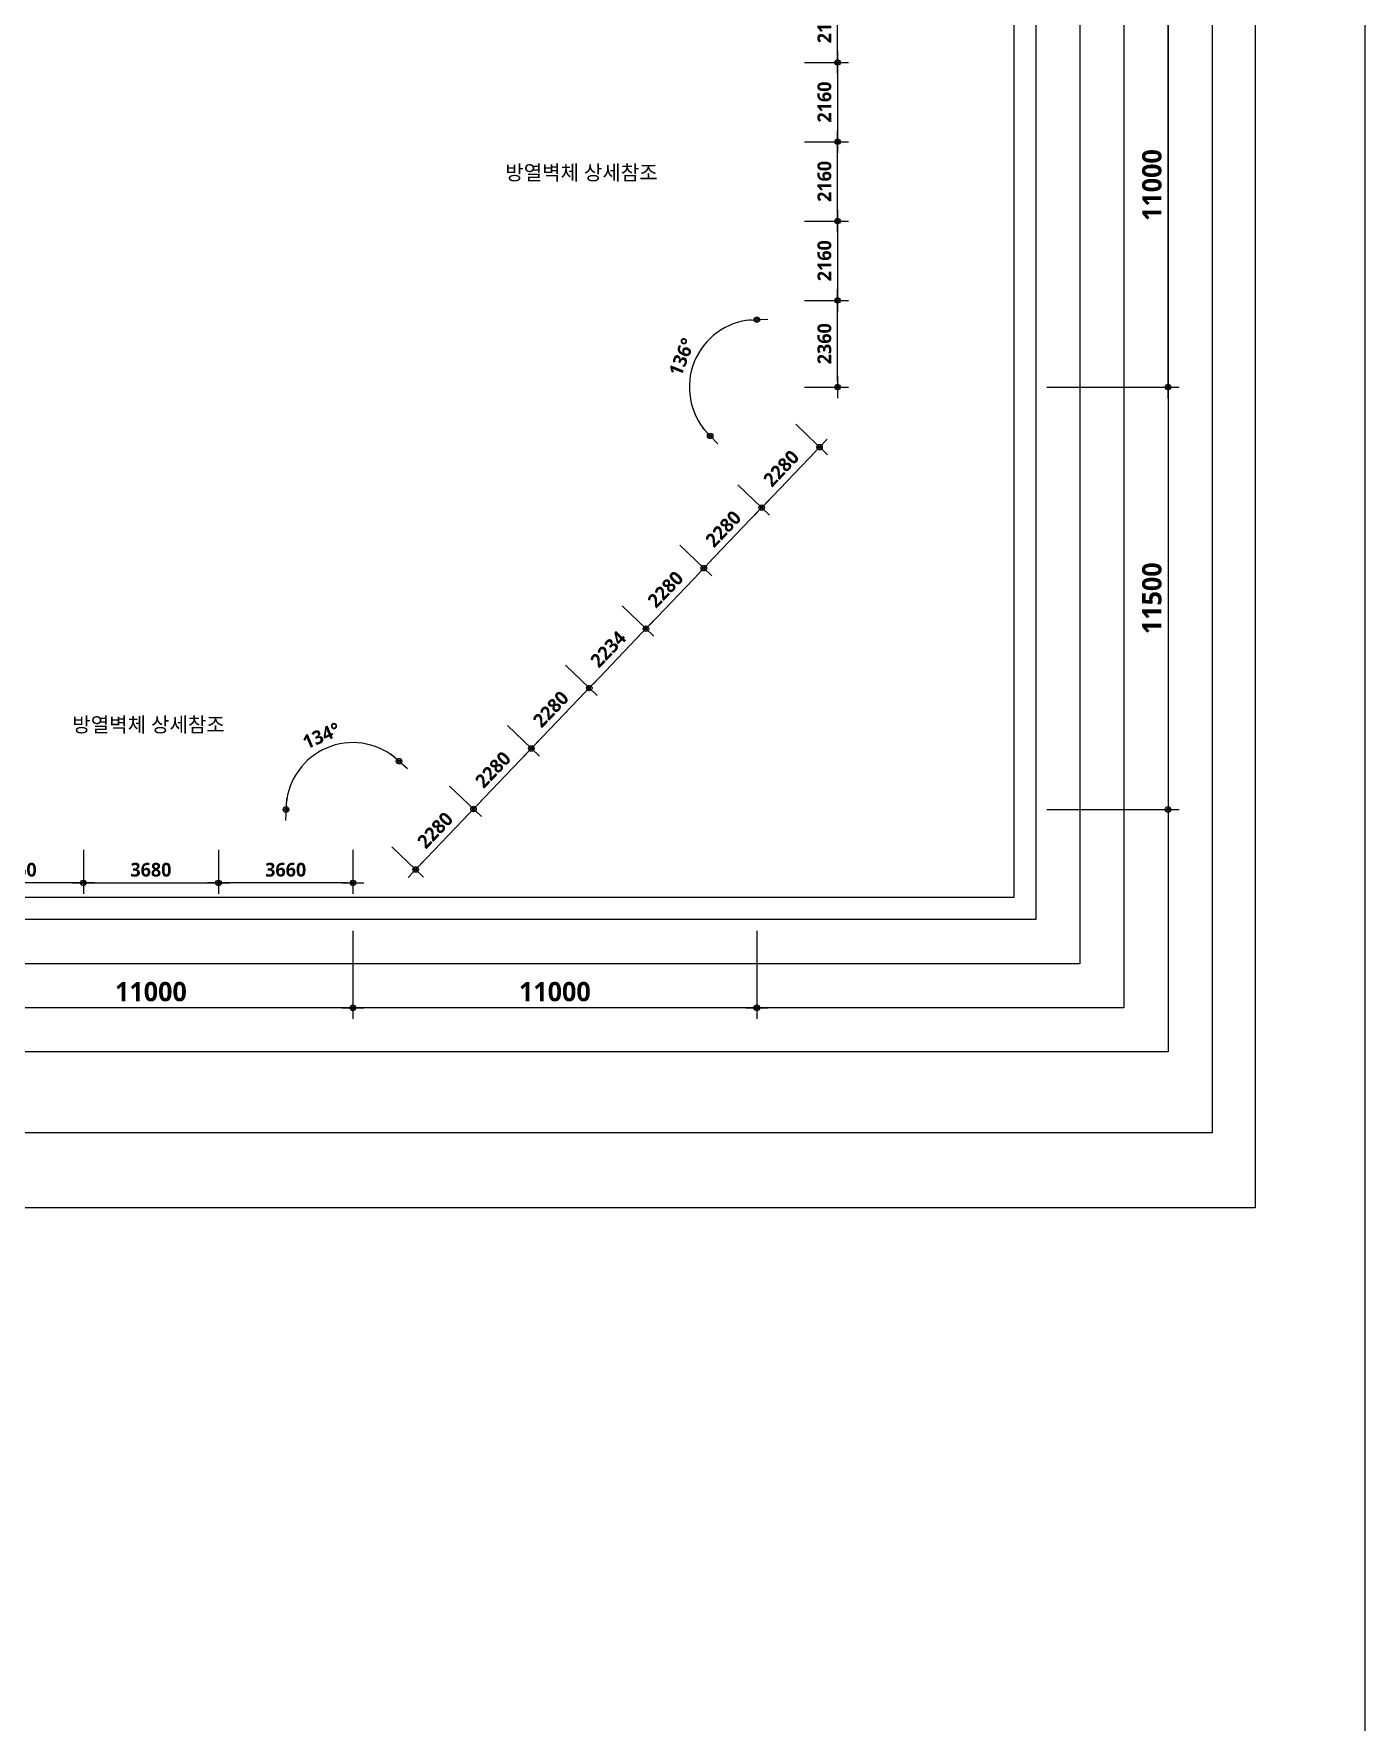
# Model space of a CAD drawing. Header units: millimetres. Extents: x -63924 to 190228206, y 0 to 456875599.
# Drawn here: x 141939 to 178200, y 128498 to 174470 of the extents above; entities that cross this region are included whole.
import ezdxf
from ezdxf.enums import TextEntityAlignment as Align

# ---------------------------------------------------------------- set-up
doc = ezdxf.new("R2010")
doc.units = ezdxf.units.MM
doc.header["$LTSCALE"] = 150
doc.header["$MEASUREMENT"] = 0
doc.header["$PDSIZE"] = -10
doc.layers.get('0').update_dxf_attribs({"linetype": 'CONTINUOUS'})
doc.layers.get('Defpoints').update_dxf_attribs({"color": 153, "linetype": 'CONTINUOUS'})
for name, color, linetype in [('A-ANNO-DIM', 4, 'CONTINUOUS'), ('A-ANNO-LEAD', 4, 'CONTINUOUS'), ('A-ANNO-TEXT1', 7, 'CONTINUOUS'), ('A-ST-AXIS-DIM', 7, 'CONTINUOUS')]:
    doc.layers.add(name, color=color, linetype=linetype)
for name, color, linetype, plot in [('Defpoint', 161, 'CONTINUOUS', False), ('G(그리드1)', 185, 'CONTINUOUS', False), ('G(그리드2)', 235, 'CONTINUOUS', False)]:
    doc.layers.add(name, color=color, linetype=linetype, plot=plot)
doc.styles.add('2020음성 1차', font='')
doc.styles.add('SH_대대리576', font='')
doc.styles.get('2020음성 1차').set_extended_font_data('NanumGothic', bold=True)
doc.styles.get('SH_대대리576').set_extended_font_data('NanumGothic', bold=True)
doc.dimstyles.new('SHP 300', dxfattribs={"dimscale": 150, "dimtxt": 3.5, "dimasz": 1, "dimexe": 2, "dimexo": 2, "dimgap": 1, "dimtad": 1, "dimdec": 0, "dimzin": 0, "dimdsep": 46, "dimtxsty": 'SH_대대리576', "dimblk": 'DIMDOT', "dimcen": 0.09, "dimclrt": 3, "dimadec": 0, "dimazin": 1, "dimtfac": 1, "dimtdec": 0, "dimtix": 1, "dimtmove": 2, "dimatfit": 0, "dimldrblk": 'DIMDOT', "dimfxl": 1, "dimtolj": 1, "dimtzin": 0, "dimarcsym": 0})
doc.dimstyles.new('SHP300내부', dxfattribs={"dimscale": 150, "dimtxt": 2.5, "dimasz": 1, "dimexe": 2, "dimexo": 2, "dimgap": 1, "dimtad": 1, "dimdec": 0, "dimzin": 0, "dimdsep": 46, "dimtxsty": 'SH_대대리576', "dimblk": 'DIMDOT', "dimcen": 0.09, "dimclrd": 256, "dimclre": 256, "dimclrt": 3, "dimadec": 0, "dimazin": 1, "dimtfac": 1, "dimtdec": 0, "dimtix": 1, "dimtmove": 2, "dimatfit": 0, "dimldrblk": 'DIMDOT', "dimfxl": 1, "dimtolj": 1, "dimtzin": 0, "dimlwd": -1, "dimlwe": -1, "dimarcsym": 0})

# ---------------------------------------------------------------- blocks, each defined once
blk = doc.blocks.new('DIMDOT')
at = {"color": 0}
blk.add_line((-2, 0), (2, 0), dxfattribs=at)
for radius in [0.5, 0.25]:
    blk.add_circle((0, 0), radius, dxfattribs=at)
blk = doc.blocks.new('*D589')
at = {"layer": 'A-ANNO-DIM', "transparency": 16777216}
for p, q in [((146970, 152250), (146970, 151050)), ((150630, 152250), (150630, 151050)), ((150480, 151350), (147120, 151350))]:
    blk.add_line(p, q, dxfattribs=at)
at = {"layer": 'Defpoints', "color": 0, "transparency": 16777216}
for p in [(146970, 152550), (150630, 152550), (146970, 151350)]:
    blk.add_point(p, dxfattribs=at)
at = {"layer": 'A-ANNO-DIM', "linetype": 'ByBlock', "transparency": 16777216, "xscale": 150, "yscale": 150, "zscale": 150, "rotation": 180}
blk.add_blockref('DIMDOT', (146970, 151350), dxfattribs=at)
at = {"layer": 'A-ANNO-DIM', "linetype": 'ByBlock', "transparency": 16777216, "xscale": 150, "yscale": 150, "zscale": 150}
blk.add_blockref('DIMDOT', (150630, 151350), dxfattribs=at)
at = {"layer": 'A-ANNO-DIM', "color": 3, "transparency": 16777216, "insert": (148800, 151707), "char_height": 375, "attachment_point": 5, "style": 'SH_대대리576'}
blk.add_mtext('\\A1;3660', dxfattribs=at)
blk = doc.blocks.new('*D590')
at = {"layer": 'A-ANNO-DIM', "transparency": 16777216}
for p, q in [((143290, 152250), (143290, 151050)), ((146970, 152250), (146970, 151050)), ((143440, 151350), (146820, 151350))]:
    blk.add_line(p, q, dxfattribs=at)
at = {"layer": 'Defpoints', "color": 0, "transparency": 16777216}
for p in [(143290, 152550), (146970, 152550), (146970, 151350)]:
    blk.add_point(p, dxfattribs=at)
at = {"layer": 'A-ANNO-DIM', "linetype": 'ByBlock', "transparency": 16777216, "xscale": 150, "yscale": 150, "zscale": 150, "rotation": 180}
blk.add_blockref('DIMDOT', (143290, 151350), dxfattribs=at)
at = {"layer": 'A-ANNO-DIM', "linetype": 'ByBlock', "transparency": 16777216, "xscale": 150, "yscale": 150, "zscale": 150}
blk.add_blockref('DIMDOT', (146970, 151350), dxfattribs=at)
at = {"layer": 'A-ANNO-DIM', "color": 3, "transparency": 16777216, "insert": (145130, 151707), "char_height": 375, "attachment_point": 5, "style": 'SH_대대리576'}
blk.add_mtext('\\A1;3680', dxfattribs=at)
blk = doc.blocks.new('*D591')
at = {"layer": 'A-ANNO-DIM', "transparency": 16777216}
for p, q in [((139630, 152250), (139630, 151050)), ((143290, 152250), (143290, 151050)), ((143140, 151350), (139780, 151350))]:
    blk.add_line(p, q, dxfattribs=at)
at = {"layer": 'Defpoints', "color": 0, "transparency": 16777216}
for p in [(139630, 152550), (143290, 152550), (139630, 151350)]:
    blk.add_point(p, dxfattribs=at)
at = {"layer": 'A-ANNO-DIM', "linetype": 'ByBlock', "transparency": 16777216, "xscale": 150, "yscale": 150, "zscale": 150, "rotation": 180}
blk.add_blockref('DIMDOT', (139630, 151350), dxfattribs=at)
at = {"layer": 'A-ANNO-DIM', "linetype": 'ByBlock', "transparency": 16777216, "xscale": 150, "yscale": 150, "zscale": 150}
blk.add_blockref('DIMDOT', (143290, 151350), dxfattribs=at)
at = {"layer": 'A-ANNO-DIM', "color": 3, "transparency": 16777216, "insert": (141460, 151707), "char_height": 375, "attachment_point": 5, "style": 'SH_대대리576'}
blk.add_mtext('\\A1;3660', dxfattribs=at)
blk = doc.blocks.new('*D592')
at = {"layer": 'A-ANNO-DIM', "transparency": 16777216}
for p, q in [((154841, 155632), (155708, 154803)), ((155388, 154902), (154019, 153471)), ((153265, 153985), (154132, 153155))]:
    blk.add_line(p, q, dxfattribs=at)
at = {"layer": 'Defpoints', "color": 0, "transparency": 16777216}
for p in [(154624, 155840), (153048, 154192), (153915, 153363)]:
    blk.add_point(p, dxfattribs=at)
at = {"layer": 'A-ANNO-DIM', "linetype": 'ByBlock', "transparency": 16777216, "xscale": 150, "yscale": 150, "zscale": 150}
for p, rotation in [((155491, 155010), 46.27303002001774), ((153915, 153363), 226.2730300200177)]:
    blk.add_blockref('DIMDOT', p, dxfattribs=dict(at, rotation=rotation))
at = {"layer": 'A-ANNO-DIM', "color": 3, "transparency": 16777216, "insert": (154445, 154433), "char_height": 375, "attachment_point": 5, "rotation": 46.273, "style": 'SH_대대리576'}
blk.add_mtext('\\A1;2280', dxfattribs=at)
blk = doc.blocks.new('*D593')
at = {"layer": 'A-ANNO-DIM', "transparency": 16777216}
for p, q in [((156417, 157280), (157284, 156450)), ((156964, 156549), (155595, 155119)), ((154841, 155632), (155708, 154803))]:
    blk.add_line(p, q, dxfattribs=at)
at = {"layer": 'Defpoints', "color": 0, "transparency": 16777216}
for p in [(156200, 157487), (154624, 155840), (155491, 155010)]:
    blk.add_point(p, dxfattribs=at)
at = {"layer": 'A-ANNO-DIM', "linetype": 'ByBlock', "transparency": 16777216, "xscale": 150, "yscale": 150, "zscale": 150}
for p, rotation in [((157067, 156658), 46.27303002001785), ((155491, 155010), 226.2730300200178)]:
    blk.add_blockref('DIMDOT', p, dxfattribs=dict(at, rotation=rotation))
at = {"layer": 'A-ANNO-DIM', "color": 3, "transparency": 16777216, "insert": (156021, 156081), "char_height": 375, "attachment_point": 5, "rotation": 46.273, "style": 'SH_대대리576'}
blk.add_mtext('\\A1;2280', dxfattribs=at)
blk = doc.blocks.new('*D594')
at = {"layer": 'A-ANNO-DIM', "transparency": 16777216}
for p, q in [((162689, 163837), (163556, 163008)), ((163236, 163106), (161867, 161676)), ((161113, 162189), (161980, 161360))]:
    blk.add_line(p, q, dxfattribs=at)
at = {"layer": 'Defpoints', "color": 0, "transparency": 16777216}
for p in [(162472, 164044), (160896, 162397), (161763, 161567)]:
    blk.add_point(p, dxfattribs=at)
at = {"layer": 'A-ANNO-DIM', "linetype": 'ByBlock', "transparency": 16777216, "xscale": 150, "yscale": 150, "zscale": 150}
for p, rotation in [((163339, 163215), 46.27303002001779), ((161763, 161567), 226.2730300200178)]:
    blk.add_blockref('DIMDOT', p, dxfattribs=dict(at, rotation=rotation))
at = {"layer": 'A-ANNO-DIM', "color": 3, "transparency": 16777216, "insert": (162294, 162638), "char_height": 375, "attachment_point": 5, "rotation": 46.273, "style": 'SH_대대리576'}
blk.add_mtext('\\A1;2280', dxfattribs=at)
blk = doc.blocks.new('*D626')
at = {"layer": 'A-ANNO-DIM', "transparency": 16777216}
for p, q in [((153265, 153985), (154132, 153155)), ((153812, 153254), (152443, 151823)), ((151689, 152337), (152556, 151508))]:
    blk.add_line(p, q, dxfattribs=at)
at = {"layer": 'Defpoints', "color": 0, "transparency": 16777216}
for p in [(153048, 154192), (151472, 152544), (152339, 151715)]:
    blk.add_point(p, dxfattribs=at)
at = {"layer": 'A-ANNO-DIM', "linetype": 'ByBlock', "transparency": 16777216, "xscale": 150, "yscale": 150, "zscale": 150}
for p, rotation in [((153915, 153363), 46.27303002001772), ((152339, 151715), 226.2730300200177)]:
    blk.add_blockref('DIMDOT', p, dxfattribs=dict(at, rotation=rotation))
at = {"layer": 'A-ANNO-DIM', "color": 3, "transparency": 16777216, "insert": (152869, 152785), "char_height": 375, "attachment_point": 5, "rotation": 46.273, "style": 'SH_대대리576'}
blk.add_mtext('\\A1;2280', dxfattribs=at)
blk = doc.blocks.new('*D638')
at = {"layer": 'A-ST-AXIS-DIM', "color": 0, "lineweight": -2, "transparency": 16777216}
for p, q in [((139630, 150050), (139630, 147650)), ((150630, 150050), (150630, 147650)), ((150480, 147950), (139780, 147950))]:
    blk.add_line(p, q, dxfattribs=at)
at = {"layer": 'Defpoints', "color": 0, "transparency": 16777216}
for p in [(139630, 150350), (150630, 150350), (139630, 147950)]:
    blk.add_point(p, dxfattribs=at)
at = {"layer": 'A-ST-AXIS-DIM', "color": 0, "linetype": 'ByBlock', "lineweight": -2, "transparency": 16777216, "xscale": 150, "yscale": 150, "zscale": 150, "rotation": 180}
blk.add_blockref('DIMDOT', (139630, 147950), dxfattribs=at)
at = {"layer": 'A-ST-AXIS-DIM', "color": 0, "linetype": 'ByBlock', "lineweight": -2, "transparency": 16777216, "xscale": 150, "yscale": 150, "zscale": 150}
blk.add_blockref('DIMDOT', (150630, 147950), dxfattribs=at)
at = {"layer": 'A-ST-AXIS-DIM', "color": 3, "transparency": 16777216, "insert": (145130, 148388), "char_height": 525, "attachment_point": 5, "style": 'SH_대대리576'}
blk.add_mtext('\\A1;11000', dxfattribs=at)
blk = doc.blocks.new('*D639')
at = {"layer": 'A-ST-AXIS-DIM', "color": 0, "lineweight": -2, "transparency": 16777216}
for p, q in [((150630, 150050), (150630, 147650)), ((161630, 150050), (161630, 147650)), ((161480, 147950), (150780, 147950))]:
    blk.add_line(p, q, dxfattribs=at)
at = {"layer": 'Defpoints', "color": 0, "transparency": 16777216}
for p in [(150630, 150350), (161630, 150350), (150630, 147950)]:
    blk.add_point(p, dxfattribs=at)
at = {"layer": 'A-ST-AXIS-DIM', "color": 0, "linetype": 'ByBlock', "lineweight": -2, "transparency": 16777216, "xscale": 150, "yscale": 150, "zscale": 150, "rotation": 180}
blk.add_blockref('DIMDOT', (150630, 147950), dxfattribs=at)
at = {"layer": 'A-ST-AXIS-DIM', "color": 0, "linetype": 'ByBlock', "lineweight": -2, "transparency": 16777216, "xscale": 150, "yscale": 150, "zscale": 150}
blk.add_blockref('DIMDOT', (161630, 147950), dxfattribs=at)
at = {"layer": 'A-ST-AXIS-DIM', "color": 3, "transparency": 16777216, "insert": (156130, 148388), "char_height": 525, "attachment_point": 5, "style": 'SH_대대리576'}
blk.add_mtext('\\A1;11000', dxfattribs=at)
blk = doc.blocks.new('*D640')
at = {"layer": 'A-ANNO-DIM', "transparency": 16777216}
blk.add_arc((150630, 153350), 1820, 50.9975, 175.2755, dxfattribs=at)
at = {"layer": 'Defpoints', "color": 0, "transparency": 16777216}
for p in [(168630, 172168), (150603, 155169), (26630, 153350), (168630, 153350), (144057, 146479)]:
    blk.add_point(p, dxfattribs=at)
at = {"layer": 'A-ANNO-DIM', "linetype": 'ByBlock', "transparency": 16777216, "xscale": 150, "yscale": 150, "zscale": 150}
for p, rotation in [((151888, 154665), 318.6352696960233), ((148810, 153350), 267.6377603239947)]:
    blk.add_blockref('DIMDOT', p, dxfattribs=dict(at, rotation=rotation))
at = {"layer": 'A-ANNO-DIM', "color": 3, "transparency": 16777216, "insert": (149772, 155358), "char_height": 375, "attachment_point": 5, "rotation": 23.1365, "style": 'SH_대대리576'}
blk.add_mtext('\\A1;134%%d', dxfattribs=at)
blk = doc.blocks.new('*D641')
at = {"layer": 'A-ANNO-DIM', "transparency": 16777216}
blk.add_arc((161630, 164850), 1837, 94.6792, 221.5938, dxfattribs=at)
at = {"layer": 'Defpoints', "color": 0, "transparency": 16777216}
for p in [(161630, 209950), (168630, 172168), (160321, 166139), (144057, 146479), (161630, 146479)]:
    blk.add_point(p, dxfattribs=at)
at = {"layer": 'A-ANNO-DIM', "linetype": 'ByBlock', "transparency": 16777216, "xscale": 150, "yscale": 150, "zscale": 150}
for p, rotation in [((161630, 166687), 2.339595355308727), ((160360, 163522), 313.9334346647092)]:
    blk.add_blockref('DIMDOT', p, dxfattribs=dict(at, rotation=rotation))
at = {"layer": 'A-ANNO-DIM', "color": 3, "transparency": 16777216, "insert": (159587, 165670), "char_height": 375, "attachment_point": 5, "rotation": 68.1365, "style": 'SH_대대리576'}
blk.add_mtext('\\A1;136%%d', dxfattribs=at)
blk = doc.blocks.new('*D662')
at = {"layer": 'A-ST-AXIS-DIM', "color": 0, "lineweight": -2, "transparency": 16777216}
for p, q in [((169530, 164850), (173130, 164850)), ((172830, 164700), (172830, 153500)), ((169530, 153350), (173130, 153350))]:
    blk.add_line(p, q, dxfattribs=at)
at = {"layer": 'Defpoints', "color": 0, "transparency": 16777216}
for p in [(169230, 164850), (169230, 153350), (172830, 153350)]:
    blk.add_point(p, dxfattribs=at)
at = {"layer": 'A-ST-AXIS-DIM', "color": 0, "linetype": 'ByBlock', "lineweight": -2, "transparency": 16777216, "xscale": 150, "yscale": 150, "zscale": 150}
for p, rotation in [((172830, 164850), 90), ((172830, 153350), 270)]:
    blk.add_blockref('DIMDOT', p, dxfattribs=dict(at, rotation=rotation))
at = {"layer": 'A-ST-AXIS-DIM', "color": 3, "transparency": 16777216, "insert": (172391, 159100), "char_height": 525, "attachment_point": 5, "rotation": 90, "style": 'SH_대대리576'}
blk.add_mtext('\\A1;11500', dxfattribs=at)
blk = doc.blocks.new('*D663')
at = {"layer": 'A-ST-AXIS-DIM', "color": 0, "lineweight": -2, "transparency": 16777216}
for p, q in [((169530, 175850), (173130, 175850)), ((172830, 165000), (172830, 175700)), ((169530, 164850), (173130, 164850))]:
    blk.add_line(p, q, dxfattribs=at)
at = {"layer": 'Defpoints', "color": 0, "transparency": 16777216}
for p in [(169230, 175850), (172830, 175850), (169230, 164850)]:
    blk.add_point(p, dxfattribs=at)
at = {"layer": 'A-ST-AXIS-DIM', "color": 0, "linetype": 'ByBlock', "lineweight": -2, "transparency": 16777216, "xscale": 150, "yscale": 150, "zscale": 150}
for p, rotation in [((172830, 175850), 90), ((172830, 164850), 270)]:
    blk.add_blockref('DIMDOT', p, dxfattribs=dict(at, rotation=rotation))
at = {"layer": 'A-ST-AXIS-DIM', "color": 3, "transparency": 16777216, "insert": (172392, 170350), "char_height": 525, "attachment_point": 5, "rotation": 90, "style": 'SH_대대리576'}
blk.add_mtext('\\A1;11000', dxfattribs=at)
blk = doc.blocks.new('*D1691')
at = {"layer": 'A-ANNO-DIM', "transparency": 16777216}
for p, q in [((162930, 175850), (164130, 175850)), ((163830, 173840), (163830, 175700)), ((162930, 173690), (164130, 173690))]:
    blk.add_line(p, q, dxfattribs=at)
at = {"layer": 'Defpoints', "color": 0, "transparency": 16777216}
for p in [(162630, 175850), (163830, 175850), (162630, 173690)]:
    blk.add_point(p, dxfattribs=at)
at = {"layer": 'A-ANNO-DIM', "linetype": 'ByBlock', "transparency": 16777216, "xscale": 150, "yscale": 150, "zscale": 150}
for p, rotation in [((163830, 175850), 90), ((163830, 173690), 270)]:
    blk.add_blockref('DIMDOT', p, dxfattribs=dict(at, rotation=rotation))
at = {"layer": 'A-ANNO-DIM', "color": 3, "transparency": 16777216, "insert": (163473, 174770), "char_height": 375, "attachment_point": 5, "rotation": 90, "style": 'SH_대대리576'}
blk.add_mtext('\\A1;2160', dxfattribs=at)
blk = doc.blocks.new('*D1692')
at = {"layer": 'A-ANNO-DIM', "transparency": 16777216}
for p, q in [((162930, 173690), (164130, 173690)), ((163830, 173540), (163830, 171680)), ((162930, 171530), (164130, 171530))]:
    blk.add_line(p, q, dxfattribs=at)
at = {"layer": 'Defpoints', "color": 0, "transparency": 16777216}
for p in [(162630, 173690), (162630, 171530), (163830, 171530)]:
    blk.add_point(p, dxfattribs=at)
at = {"layer": 'A-ANNO-DIM', "linetype": 'ByBlock', "transparency": 16777216, "xscale": 150, "yscale": 150, "zscale": 150}
for p, rotation in [((163830, 173690), 90), ((163830, 171530), 270)]:
    blk.add_blockref('DIMDOT', p, dxfattribs=dict(at, rotation=rotation))
at = {"layer": 'A-ANNO-DIM', "color": 3, "transparency": 16777216, "insert": (163473, 172610), "char_height": 375, "attachment_point": 5, "rotation": 90, "style": 'SH_대대리576'}
blk.add_mtext('\\A1;2160', dxfattribs=at)
blk = doc.blocks.new('*D1693')
at = {"layer": 'A-ANNO-DIM', "transparency": 16777216}
for p, q in [((162930, 171530), (164130, 171530)), ((163830, 169520), (163830, 171380)), ((162930, 169370), (164130, 169370))]:
    blk.add_line(p, q, dxfattribs=at)
at = {"layer": 'Defpoints', "color": 0, "transparency": 16777216}
for p in [(162630, 171530), (163830, 171530), (162630, 169370)]:
    blk.add_point(p, dxfattribs=at)
at = {"layer": 'A-ANNO-DIM', "linetype": 'ByBlock', "transparency": 16777216, "xscale": 150, "yscale": 150, "zscale": 150}
for p, rotation in [((163830, 171530), 90), ((163830, 169370), 270)]:
    blk.add_blockref('DIMDOT', p, dxfattribs=dict(at, rotation=rotation))
at = {"layer": 'A-ANNO-DIM', "color": 3, "transparency": 16777216, "insert": (163473, 170450), "char_height": 375, "attachment_point": 5, "rotation": 90, "style": 'SH_대대리576'}
blk.add_mtext('\\A1;2160', dxfattribs=at)
blk = doc.blocks.new('*D1694')
at = {"layer": 'A-ANNO-DIM', "transparency": 16777216}
for p, q in [((162930, 169370), (164130, 169370)), ((163830, 169220), (163830, 167360)), ((162930, 167210), (164130, 167210))]:
    blk.add_line(p, q, dxfattribs=at)
at = {"layer": 'Defpoints', "color": 0, "transparency": 16777216}
for p in [(162630, 169370), (162630, 167210), (163830, 167210)]:
    blk.add_point(p, dxfattribs=at)
at = {"layer": 'A-ANNO-DIM', "linetype": 'ByBlock', "transparency": 16777216, "xscale": 150, "yscale": 150, "zscale": 150}
for p, rotation in [((163830, 169370), 90), ((163830, 167210), 270)]:
    blk.add_blockref('DIMDOT', p, dxfattribs=dict(at, rotation=rotation))
at = {"layer": 'A-ANNO-DIM', "color": 3, "transparency": 16777216, "insert": (163473, 168290), "char_height": 375, "attachment_point": 5, "rotation": 90, "style": 'SH_대대리576'}
blk.add_mtext('\\A1;2160', dxfattribs=at)
blk = doc.blocks.new('*D1695')
at = {"layer": 'A-ANNO-DIM', "transparency": 16777216}
for p, q in [((162930, 167210), (164130, 167210)), ((163830, 165000), (163830, 167060)), ((162930, 164850), (164130, 164850))]:
    blk.add_line(p, q, dxfattribs=at)
at = {"layer": 'Defpoints', "color": 0, "transparency": 16777216}
for p in [(162630, 167210), (163830, 167210), (162630, 164850)]:
    blk.add_point(p, dxfattribs=at)
at = {"layer": 'A-ANNO-DIM', "linetype": 'ByBlock', "transparency": 16777216, "xscale": 150, "yscale": 150, "zscale": 150}
for p, rotation in [((163830, 167210), 90), ((163830, 164850), 270)]:
    blk.add_blockref('DIMDOT', p, dxfattribs=dict(at, rotation=rotation))
at = {"layer": 'A-ANNO-DIM', "color": 3, "transparency": 16777216, "insert": (163473, 166030), "char_height": 375, "attachment_point": 5, "rotation": 90, "style": 'SH_대대리576'}
blk.add_mtext('\\A1;2360', dxfattribs=at)
blk = doc.blocks.new('*D1696')
at = {"layer": 'A-ANNO-DIM', "transparency": 16777216}
for p, q in [((157961, 158894), (158828, 158065)), ((158508, 158164), (157171, 156766)), ((156417, 157280), (157284, 156450))]:
    blk.add_line(p, q, dxfattribs=at)
at = {"layer": 'Defpoints', "color": 0, "transparency": 16777216}
for p in [(157744, 159101), (156200, 157487), (157067, 156658)]:
    blk.add_point(p, dxfattribs=at)
at = {"layer": 'A-ANNO-DIM', "linetype": 'ByBlock', "transparency": 16777216, "xscale": 150, "yscale": 150, "zscale": 150}
for p, rotation in [((158611, 158272), 46.2730300200181), ((157067, 156658), 226.2730300200181)]:
    blk.add_blockref('DIMDOT', p, dxfattribs=dict(at, rotation=rotation))
at = {"layer": 'A-ANNO-DIM', "color": 3, "transparency": 16777216, "insert": (157582, 157712), "char_height": 375, "attachment_point": 5, "rotation": 46.273, "style": 'SH_대대리576'}
blk.add_mtext('\\A1;2234', dxfattribs=at)
blk = doc.blocks.new('*D1697')
at = {"layer": 'A-ANNO-DIM', "transparency": 16777216}
for p, q in [((161113, 162189), (161980, 161360)), ((161660, 161459), (160291, 160028)), ((159537, 160542), (160404, 159712))]:
    blk.add_line(p, q, dxfattribs=at)
at = {"layer": 'Defpoints', "color": 0, "transparency": 16777216}
for p in [(160896, 162397), (159320, 160749), (160187, 159920)]:
    blk.add_point(p, dxfattribs=at)
at = {"layer": 'A-ANNO-DIM', "linetype": 'ByBlock', "transparency": 16777216, "xscale": 150, "yscale": 150, "zscale": 150}
for p, rotation in [((161763, 161567), 46.27303002001779), ((160187, 159920), 226.2730300200178)]:
    blk.add_blockref('DIMDOT', p, dxfattribs=dict(at, rotation=rotation))
at = {"layer": 'A-ANNO-DIM', "color": 3, "transparency": 16777216, "insert": (160718, 160990), "char_height": 375, "attachment_point": 5, "rotation": 46.273, "style": 'SH_대대리576'}
blk.add_mtext('\\A1;2280', dxfattribs=at)
blk = doc.blocks.new('*D1698')
at = {"layer": 'A-ANNO-DIM', "transparency": 16777216}
for p, q in [((159537, 160542), (160404, 159712)), ((160084, 159811), (158715, 158380)), ((157961, 158894), (158828, 158065))]:
    blk.add_line(p, q, dxfattribs=at)
at = {"layer": 'Defpoints', "color": 0, "transparency": 16777216}
for p in [(159320, 160749), (157744, 159101), (158611, 158272)]:
    blk.add_point(p, dxfattribs=at)
at = {"layer": 'A-ANNO-DIM', "linetype": 'ByBlock', "transparency": 16777216, "xscale": 150, "yscale": 150, "zscale": 150}
for p, rotation in [((160187, 159920), 46.27303002001779), ((158611, 158272), 226.2730300200178)]:
    blk.add_blockref('DIMDOT', p, dxfattribs=dict(at, rotation=rotation))
at = {"layer": 'A-ANNO-DIM', "color": 3, "transparency": 16777216, "insert": (159142, 159343), "char_height": 375, "attachment_point": 5, "rotation": 46.273, "style": 'SH_대대리576'}
blk.add_mtext('\\A1;2280', dxfattribs=at)

msp = doc.modelspace()

# ---------------------------------------------------------------- linework, layer by layer
at = {"layer": 'A-ANNO-LEAD'}
for points in [[(160730, 170690, 0, 83.3, 0), (160480, 170690, 0, 0, 0), (158930, 170690, 0, 0, 0)], [(142390, 154450, 0, 83.3, 0), (142390, 154700, 0, 0, 0), (142390, 155659.2, 0, 0, 0), (142990, 155659.2, 0, 0, 0)]]:
    msp.add_lwpolyline(points, format="xyseb", dxfattribs=at)
at = {"layer": 'Defpoint'}
for points in [[(89100, 126000), (178200, 126000), (178200, 252000), (89100, 252000)], [(92100, 249000), (175200, 249000), (175200, 142500), (92100, 142500)]]:
    msp.add_lwpolyline(points, close=True, dxfattribs=at)
at = {"layer": 'G(그리드1)'}
for points in [[(174030, 144550), (95830, 144550), (95830, 245950), (174030, 245950)], [(174030, 144550), (95830, 144550), (95830, 245950), (174030, 245950)], [(172830, 146750), (97030, 146750), (97030, 244750), (172830, 244750)], [(171630, 147950), (98230, 147950), (98230, 243550), (171630, 243550)], [(170430, 149150), (99430, 149150), (99430, 242350), (170430, 242350)], [(169230, 150350), (100630, 150350), (100630, 241150), (169230, 241150)]]:
    msp.add_lwpolyline(points, close=True, dxfattribs=at)
at = {"layer": 'G(그리드2)'}
msp.add_lwpolyline([(168630, 150950), (101230, 150950), (101230, 240550), (168630, 240550)], close=True, dxfattribs=at)
msp.add_lwpolyline([(168630, 150950), (101230, 150950), (101230, 240550), (168630, 240550)], close=True, dxfattribs=at)

# ---------------------------------------------------------------- texts
at = {"layer": 'A-ANNO-TEXT1', "style": '2020음성 1차'}
msp.add_text('방열벽체 상세참조', height=400, dxfattribs=at).set_placement((158930, 170690), align=Align.MIDDLE_RIGHT)
msp.add_text('방열벽체 상세참조', height=400, dxfattribs=at).set_placement((142990, 155659.2), align=Align.MIDDLE_LEFT)

# ---------------------------------------------------------------- dimensions: what is measured, and where the dimension line sits
at = {"layer": 'A-ANNO-DIM'}
for base, line1, line2, picture, middle in [((160321.3, 166139.5), ((161630, 146478.6), (161630, 209950)), ((144057.3, 146478.6, 103000), (168630, 172168.2)), '*D641', (159587.5, 165669.6)), ((150603, 155169.4), ((144057.3, 146478.6), (168630, 172168.2)), ((26630, 153350, 103000), (168630, 153350)), '*D640', (149772.2, 155357.6))]:
    dim = msp.add_angular_dim_2l(base=base, line1=line1, line2=line2, dimstyle='SHP300내부', override={"dimtxsty": 'SH_대대리576', "dimldrblk": 'DIMDOT'}, dxfattribs=at)
    dim.commit()
    dim.dimension.update_dxf_attribs({"geometry": picture, "text_midpoint": middle})
for base, p1, p2, angle, picture, middle in [((163830, 175850), (162630, 173690), (162630, 175850), 90, '*D1691', (163473.1, 174770)), ((163830, 171530), (162630, 173690), (162630, 171530), 270, '*D1692', (163473.1, 172610)), ((163830, 171530), (162630, 169370), (162630, 171530), 90, '*D1693', (163473.1, 170450)), ((163830, 167210), (162630, 169370), (162630, 167210), 270, '*D1694', (163473.1, 168290)), ((163830, 167210), (162630, 164850), (162630, 167210), 90, '*D1695', (163473.1, 166030)), ((161763.5, 161567.3), (162472.3, 164044.3), (160896.3, 162396.7), 226.27303, '*D594', (162293.5, 162637.8)), ((160187.5, 159919.6), (160896.3, 162396.7), (159320.3, 160749.1), 226.27303, '*D1697', (160717.5, 160990.2)), ((158611.5, 158272), (159320.3, 160749.1), (157744.3, 159101.5), 226.27303, '*D1698', (159141.5, 159342.5)), ((157067.4, 156657.8), (157744.3, 159101.5), (156200.2, 157487.2), 226.27303, '*D1696', (157581.5, 157711.6)), ((155491.4, 155010.1), (156200.2, 157487.2), (154624.2, 155839.6), 226.27303, '*D593', (156021.5, 156080.7)), ((153915.4, 153362.5), (154624.2, 155839.6), (153048.3, 154192), 226.27303, '*D592', (154445.5, 154433)), ((152339.4, 151714.9), (153048.3, 154192), (151472.3, 152544.3), 226.27303, '*D626', (152869.5, 152785.4)), ((139630, 151350), (143290, 152550), (139630, 152550), 180, '*D591', (141460, 151706.9)), ((146970, 151350), (150630, 152550), (146970, 152550), 180, '*D589', (148800, 151706.9))]:
    dim = msp.add_linear_dim(base=base, p1=p1, p2=p2, angle=angle, dimstyle='SHP300내부', override={"dimtxsty": 'SH_대대리576', "dimldrblk": 'DIMDOT'}, dxfattribs=at)
    dim.commit()
    dim.dimension.update_dxf_attribs({"geometry": picture, "text_midpoint": middle})
dim = msp.add_linear_dim(base=(146970, 151350), p1=(143290, 152550), p2=(146970, 152550), dimstyle='SHP300내부', override={"dimtxsty": 'SH_대대리576', "dimldrblk": 'DIMDOT'}, dxfattribs=at)
dim.commit()
dim.dimension.update_dxf_attribs({"geometry": '*D590', "text_midpoint": (145130, 151706.9)})
at = {"layer": 'A-ST-AXIS-DIM'}
for base, p2, angle, picture, middle in [((172830, 175850), (169230, 175850), 270, '*D663', (172392.1, 170350)), ((172830, 153350), (169230, 153350), 90, '*D662', (172391.4, 159100))]:
    dim = msp.add_linear_dim(base=base, p1=(169230, 164850), p2=p2, angle=angle, dimstyle='SHP 300', override={"dimtxsty": 'SH_대대리576', "dimldrblk": 'DIMDOT'}, dxfattribs=at)
    dim.commit()
    dim.dimension.update_dxf_attribs({"geometry": picture, "text_midpoint": middle})
for base, p1, p2, picture, middle in [((139630, 147950), (150630, 150350), (139630, 150350), '*D638', (145130, 148387.9)), ((150630, 147950), (161630, 150350), (150630, 150350), '*D639', (156130, 148387.9))]:
    dim = msp.add_linear_dim(base=base, p1=p1, p2=p2, dimstyle='SHP 300', override={"dimtxsty": 'SH_대대리576', "dimldrblk": 'DIMDOT'}, dxfattribs=at)
    dim.commit()
    dim.dimension.update_dxf_attribs({"geometry": picture, "text_midpoint": middle})

doc.saveas('drawing.dxf')
